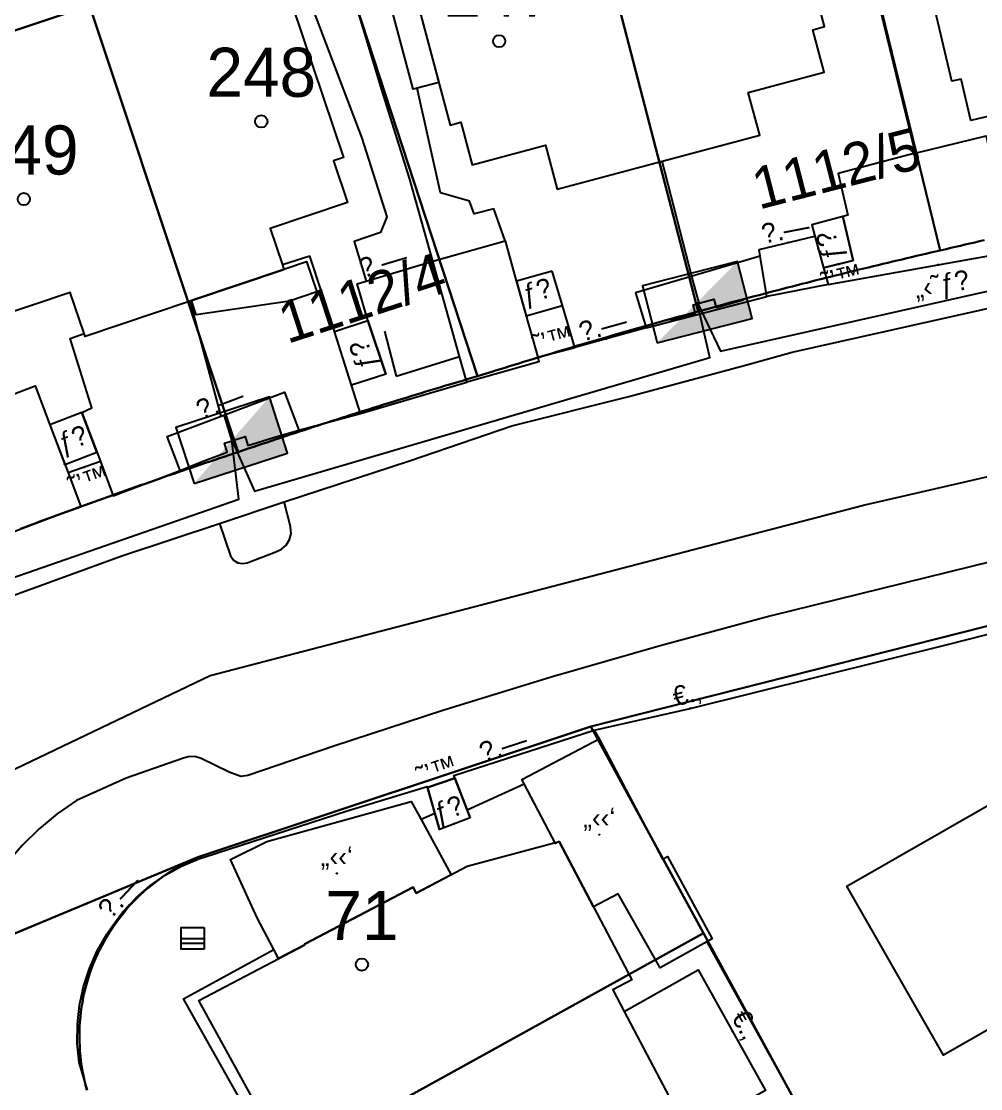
# Model space of a CAD drawing. Header units: metres. Extents: x 218299 to 220222, y 572714 to 574340.
# Drawn here: x 218975.61 to 219014.69, y 573698.35 to 573741.83 of the extents above; entities that cross this region are included whole.
import ezdxf
from ezdxf.enums import TextEntityAlignment as Align

# ---------------------------------------------------------------- set-up
doc = ezdxf.new("R2010")
doc.units = ezdxf.units.M
doc.header["$MEASUREMENT"] = 0
for name, color, linetype in [('1602', 44, 'Continuous'), ('1603', 44, 'Continuous'), ('6151', 102, 'CABLEUNDEXIST03'), ('6261', 7, 'Continuous'), ('A_POINTS', 2, 'Continuous'), ('M2200', 253, 'Continuous'), ('M2207', 253, 'Continuous'), ('M2401', 7, 'Continuous'), ('M2404', 7, 'Continuous'), ('M2407', 253, 'Continuous'), ('M2408', 253, 'Continuous'), ('M2412', 253, 'Continuous'), ('M2420', 253, 'Continuous'), ('M2601', 253, 'Continuous'), ('M2602', 253, 'Continuous'), ('M2605', 253, 'Continuous'), ('M2612', 253, 'Continuous'), ('M5203', 253, 'Continuous')]:
    doc.layers.add(name, color=color, linetype=linetype)
doc.styles.add('HEBTXT', font='HEBTXT')
doc.styles.add('MAVAT_HEBTXT', font='HEBTXT')
doc.linetypes.add('CABLEUNDEXIST03', pattern='A,3.5,[222,elecad.shx,S=0.01,R=0,X=0,Y=0],1.5', length=5)

# ---------------------------------------------------------------- blocks, each defined once
blk = doc.blocks.new('6261')
blk.add_lwpolyline([(-2, -1.2), (2, -1.2), (2, 1.2), (-2, 1.2)], close=True)
at = {"color": 0}
blk.add_solid([(2, 1.2), (-2, -1.2), (2, -1.2)], dxfattribs=at)
at = {"color": 0, "style": 'HEBTXT'}
blk.add_attdef('PIL_NAME', (2.689, 2.418), '', height=1.7, dxfattribs=at)
at = {"style": 'HEBTXT'}
blk.add_attdef('CAMUT_MONIM', (2.489, 0.218), '', height=1.7, dxfattribs=at)
at = {"color": 0, "style": 'HEBTXT', "flags": 1}
for tag, p in [('TYPE', (2.585, -1.773)), ('MAP_TYPE', (2.689, -3.782))]:
    blk.add_attdef(tag, p, '', height=1.7, dxfattribs=at)
blk = doc.blocks.new('1603')
at = {"layer": 'A_POINTS'}
blk.add_circle((0, 0), 0.25, dxfattribs=at)
at = {"color": 0, "style": 'HEBTXT'}
blk.add_attdef('PARCEL_NUM', text='', height=2, dxfattribs=at).set_placement((0, 1), align=Align.CENTER)
at = {"color": 0, "style": 'HEBTXT', "flags": 1}
blk.add_attdef('LOT_NUM', text='', height=2, dxfattribs=at).set_placement((0, -2.5), align=Align.CENTER)
blk = doc.blocks.new('M2408')
blk.add_circle((0, 0), 0.025)
at = {"style": 'MAVAT_HEBTXT'}
blk.add_attdef('NAME', text='', height=0.8, dxfattribs=at).set_placement((0, 1.592), align=Align.MIDDLE)
blk = doc.blocks.new('M2602')
blk.add_circle((0, 0), 0.025)
at = {"style": 'MAVAT_HEBTXT'}
blk.add_attdef('NAME', text='', height=0.8, dxfattribs=at).set_placement((0, 1.592), align=Align.MIDDLE)
blk = doc.blocks.new('M2605')
blk.add_circle((0, 0), 0.025)
at = {"style": 'MAVAT_HEBTXT'}
blk.add_attdef('NAME', text='', height=0.8, dxfattribs=at).set_placement((0, 1.592), align=Align.MIDDLE)
blk = doc.blocks.new('M2612')
blk.add_circle((0, 0), 0.025)
at = {"style": 'MAVAT_HEBTXT'}
blk.add_attdef('NAME', text='', height=0.8, dxfattribs=at).set_placement((0, 1.592), align=Align.MIDDLE)
blk = doc.blocks.new('M2207')
blk.add_circle((0, 0), 0.025)
at = {"style": 'MAVAT_HEBTXT'}
blk.add_attdef('NAME', text='', height=0.8, dxfattribs=at).set_placement((0, 1.592), align=Align.MIDDLE)
blk = doc.blocks.new('M2412')
blk.add_circle((0, 0), 0.025)
at = {"style": 'MAVAT_HEBTXT'}
blk.add_attdef('NAME', text='', height=0.8, dxfattribs=at).set_placement((0, 1.592), align=Align.MIDDLE)
blk = doc.blocks.new('M5203')
for points in [[(1.54, -1.47), (-1.54, -1.47), (-1.54, 1.47), (1.54, 1.47)], [(1.54, 1.47), (1.54, -1.47)], [(-1.54, 0), (1.54, 0)], [(-1.54, -0.66), (1.54, -0.66)]]:
    blk.add_lwpolyline(points)
at = {"style": 'MAVAT_HEBTXT', "flags": 1}
for tag, p in [('MARK', (0, 3.2)), ('HEIGHT', (0, -3.3)), ('NAME', (0, -5.87))]:
    blk.add_attdef(tag, text='', height=0.8, dxfattribs=at).set_placement(p, align=Align.MIDDLE)
blk = doc.blocks.new('111')
at = {"layer": 'M2200'}
for points in [[(219028.49, 573742.741, 584.674), (219028.907, 573740.974, 582.649), (219025.478, 573740.166, 583.324), (219025.478, 573740.166, 583.324), (219025.341, 573740.751, 583.324), (219025.341, 573740.751, 583.324), (219017.657, 573738.941, 583.324), (219017.657, 573738.941, 583.324), (219017.737, 573738.601, 583.324), (219017.737, 573738.601, 583.324), (219014.285, 573737.788, 582.266), (219013.889, 573739.474, 584.764), (219013.514, 573739.385, 584.662), (219011.42, 573748.277, 584.662)], [(218991.723, 573742.705, 585.311), (218993.083, 573737.601, 585.337), (218993.52, 573737.717, 585.329), (218993.982, 573735.984, 584.429), (218996.964, 573736.779, 585.135), (218997.44, 573734.991, 582.435), (219001.719, 573736.131, 582.435), (219005.687, 573737.188, 582.435), (219005.222, 573738.934, 582.817), (219008.313, 573739.758, 582.817), (219007.852, 573741.489, 585.337), (219008.324, 573741.615, 585.337), (219006.001, 573750.334, 585.337)], [(218974.187, 573742.865, 582.907), (218974.73, 573741.25, 585.652), (218982.018, 573743.698, 585.652)], [(218985.822, 573744.955, 585.652), (218988.735, 573736.284, 585.585), (218988.326, 573736.146, 585.585), (218988.898, 573734.443, 583.11), (218985.75, 573733.385, 583.11), (218986.247, 573731.905, 582.73), (218986.31, 573731.719, 582.682), (218986.31, 573731.719, 582.682), (218982.545, 573730.454, 582.641), (218982.488, 573730.435, 582.64), (218978.207, 573728.997, 582.592), (218978.167, 573729.115, 582.667), (218977.605, 573730.789, 583.717), (218974.521, 573729.753, 583.717), (218973.959, 573731.428, 585.742), (218973.742, 573731.356, 585.72), (218970.837, 573740.005, 585.697), (218971.289, 573740.156, 585.697), (218970.765, 573741.715, 582.907), (218974.187, 573742.865, 582.907)], [(218986.59, 573695.136, 582.3), (218982.84, 573701.949, 582.255), (218987.159, 573704.216, 584.302), (218987.159, 573704.216, 584.302), (218987.149, 573704.236, 585.337), (218987.149, 573704.236, 585.337), (218991.568, 573706.557, 583.537), (218991.568, 573706.557, 583.537), (218991.693, 573706.319, 583.537), (218991.693, 573706.319, 583.537), (218993.775, 573707.412, 583.357), (218997.519, 573708.42, 583.447), (218997.519, 573708.42, 583.447), (218998.913, 573705.764, 583.447), (219000.478, 573702.784, 583.447), (218999.71, 573702.381, 585.135), (219000.173, 573701.499, 585.135), (219002.787, 573696.522, 585.135)]]:
    blk.add_polyline3d(points, dxfattribs=at)
blk.add_polyline3d([(219021.485, 573704.468, 581.025), (219013.173, 573699.717, 581.025), (219009.236, 573706.606, 581.025), (219017.58, 573711.376, 581.025), (219019.245, 573708.463, 581.025), (219019.722, 573708.736, 580.545), (219019.814, 573708.575, 580.545), (219020.62, 573707.166, 580.545), (219020.109, 573706.874, 581.025), (219021.485, 573704.468, 581.025)], close=True, dxfattribs=at)
at = {"layer": 'M2207'}
for points in [[(218982.018, 573743.698, 582.547), (218974.73, 573741.25, 582.547), (218974.187, 573742.865, 582.367), (218974.103, 573743.117, 582.367), (218977.797, 573744.358, 582.367), (218976.731, 573747.531, 582.165), (218984.658, 573750.194, 582.3), (218985.823, 573746.726, 582.322), (218985.823, 573746.726, 582.322), (218981.49, 573745.271, 582.322)], [(218991.723, 573742.705, 582.502), (218992.618, 573739.343, 582.502), (218991.733, 573739.107, 582.18), (218991.567, 573739.063, 582.12), (218990.671, 573742.425, 582.12), (218990.671, 573742.425, 582.12), (218991.723, 573742.705, 582.502)], [(218993.754, 573727.133, 580.77), (218993.754, 573727.133, 580.77), (218993.463, 573728.172, 580.855), (218992.373, 573732.062, 581.175), (218992.373, 573732.062, 581.175), (218992.373, 573732.062, 581.175), (218995.317, 573732.888, 581.152), (218995.317, 573732.888, 581.152), (218995.772, 573731.26, 581.019), (218996.644, 573728.144, 580.763), (218996.696, 573727.957, 580.748), (218993.754, 573727.133, 580.77)], [(218982.545, 573730.454, 581.844), (218986.31, 573731.719, 582.519), (218986.306, 573731.73, 582.519), (218987.23, 573732.04, 582.519), (218987.643, 573730.81, 582.519), (218986.532, 573730.437, 582.279), (218982.741, 573729.872, 581.949)], [(218978.037, 573722.069, 581.04), (218972.029, 573719.797, 581.04), (218972.029, 573719.797, 581.04), (218971.715, 573721.087, 581.034), (218970.413, 573724.806, 581.017), (218971.584, 573725.25, 581.692), (218971.548, 573725.343, 581.692), (218971.387, 573725.77, 581.692), (218971.36, 573726.531, 581.692), (218971.744, 573727.391, 581.692), (218972.63, 573727.727, 581.683), (218972.809, 573727.794, 581.681), (218973.501, 573725.967, 581.771), (218976.175, 573726.98, 580.894), (218976.776, 573725.395, 580.941), (218977.518, 573723.439, 580.999)], [(218998.913, 573705.764, 582.817), (218997.519, 573708.42, 582.817), (218997.371, 573708.342, 582.817), (218996.096, 573710.769, 582.776), (218996.001, 573710.95, 582.772), (218999.154, 573712.606, 582.66), (218999.154, 573712.606, 582.66), (219001.726, 573707.708, 582.66), (219001.927, 573707.812, 582.322), (219003.747, 573704.458, 582.831), (219003.538, 573704.34, 582.829), (219001.635, 573703.273, 582.808), (218999.919, 573706.292, 582.694)], [(218991.568, 573706.557, 582.21), (218987.149, 573704.236, 582.21), (218987.159, 573704.216, 582.21), (218986.084, 573703.652, 582.21), (218985.891, 573704.02, 582.215), (218985.213, 573705.312, 582.232), (218984.137, 573707.693, 582.232), (218985.609, 573708.425, 582.232), (218991.495, 573710.051, 582.21), (218991.898, 573709.314, 582.199), (218993.125, 573707.071, 582.165), (218991.693, 573706.319, 582.165)]]:
    blk.add_polyline3d(points, close=True, dxfattribs=at)
at = {"layer": 'M2401'}
for points in [[(218972.579, 573717.459, 579.039), (218979.702, 573720.064, 578.859), (218983.679, 573721.371, 578.769), (218984.137, 573720.054, 578.769), (218984.259, 573719.886, 578.769), (218984.436, 573719.776, 578.769), (218984.64, 573719.74, 578.769), (218984.813, 573719.771, 578.769), (218985.975, 573720.22, 578.747), (218986.212, 573720.324, 578.747), (218986.406, 573720.496, 578.747), (218986.538, 573720.718, 578.747), (218986.597, 573720.97, 578.747), (218986.577, 573721.229, 578.747), (218986.571, 573721.253, 578.747), (218986.319, 573722.263, 578.747), (218991.427, 573723.933, 578.589), (218995.585, 573725.351, 578.477), (219000.36, 573726.553, 578.4), (219005.115, 573727.829, 578.299), (219007.004, 573728.358, 578.252), (219016.595, 573730.496, 577.937)], [(219040.675, 573726.98, 577.5), (219035.176, 573725.758, 577.62), (219030.561, 573724.672, 577.74), (219029.37, 573722.991, 577.74), (219023.51, 573721.665, 577.86), (219015.196, 573719.843, 577.86), (219006.101, 573717.602, 578.152), (219001.638, 573716.398, 578.247), (218997.196, 573715.117, 578.345), (218992.777, 573713.759, 578.449), (218988.383, 573712.325, 578.557), (218984.838, 573711.107, 578.647), (218984.552, 573711.071, 578.692), (218984.072, 573711.247, 578.692), (218982.938, 573711.806, 578.76), (218982.675, 573711.879, 578.771), (218982.403, 573711.874, 578.774), (218982.176, 573711.806, 578.771), (218979.885, 573711.007, 578.838), (218977.86, 573710.094, 578.883), (218977.072, 573709.545, 578.885), (218976.333, 573708.933, 578.884), (218975.646, 573708.261, 578.882), (218975.019, 573707.534, 578.878)]]:
    blk.add_polyline3d(points, dxfattribs=at)
at = {"layer": 'M2404'}
for points in [[(218972.579, 573717.459, 579.039), (218979.702, 573720.064, 578.859), (218983.679, 573721.371, 578.769), (218984.137, 573720.054, 578.769), (218984.259, 573719.886, 578.769), (218984.436, 573719.776, 578.769), (218984.64, 573719.74, 578.769), (218984.813, 573719.771, 578.769), (218985.975, 573720.22, 578.747), (218986.212, 573720.324, 578.747), (218986.406, 573720.496, 578.747), (218986.538, 573720.718, 578.747), (218986.597, 573720.97, 578.747), (218986.577, 573721.229, 578.747), (218986.571, 573721.253, 578.747), (218986.319, 573722.263, 578.747), (218991.427, 573723.933, 578.589), (218995.585, 573725.351, 578.477), (219000.36, 573726.553, 578.4), (219005.115, 573727.829, 578.299), (219007.004, 573728.358, 578.252), (219016.595, 573730.496, 577.937)], [(219040.675, 573726.98, 577.5), (219035.176, 573725.758, 577.62), (219030.561, 573724.672, 577.74), (219029.37, 573722.991, 577.74), (219023.51, 573721.665, 577.86), (219015.196, 573719.843, 577.86), (219006.101, 573717.602, 578.152), (219001.638, 573716.398, 578.247), (218997.196, 573715.117, 578.345), (218992.777, 573713.759, 578.449), (218988.383, 573712.325, 578.557), (218984.838, 573711.107, 578.647), (218984.552, 573711.071, 578.692), (218984.072, 573711.247, 578.692), (218982.938, 573711.806, 578.76), (218982.675, 573711.879, 578.771), (218982.403, 573711.874, 578.774), (218982.176, 573711.806, 578.771), (218979.885, 573711.007, 578.838), (218977.86, 573710.094, 578.883), (218977.072, 573709.545, 578.885), (218976.333, 573708.933, 578.884), (218975.646, 573708.261, 578.882), (218975.019, 573707.534, 578.878)]]:
    blk.add_polyline3d(points, dxfattribs=at)
at = {"layer": 'M2407'}
for points in [[(218985.823, 573746.726, 579.804), (218989.483, 573737.066, 579.894), (218990.496, 573733.867, 579.894), (218990.245, 573733.231, 579.894), (218989.168, 573732.866, 579.864), (218989.654, 573731.251, 579.834)], [(218995.317, 573732.888, 579.414), (218994.865, 573734.196, 579.414), (218994.055, 573733.988, 579.414), (218993.869, 573734.509, 579.414), (218992.692, 573734.838, 579.414), (218991.733, 573739.107, 579.444)], [(218978.077, 573725.893, 579.744), (218978.489, 573726.081, 579.744), (218977.602, 573728.913, 579.729), (218978.167, 573729.115, 579.729)], [(218993.772, 573709.714, 579.391), (218996.096, 573710.769, 579.391)], [(218992.458, 573709.558, 579.383), (218991.898, 573709.314, 579.383)], [(218986.204, 573694.929, 579.616), (218982.216, 573702.011, 579.661), (218985.891, 573704.02, 579.661)]]:
    blk.add_polyline3d(points, dxfattribs=at)
at = {"layer": 'M2408'}
for points in [[(219008.482, 573731.106, 578.194), (219017.432, 573732.718, 577.954)], [(219001.069, 573729.346, 578.464), (219005.977, 573730.621, 578.314)], [(218989.423, 573725.858, 578.619), (218993.754, 573727.133, 578.499)], [(218985.845, 573724.865, 578.739), (218986.92, 573725.183, 578.739)], [(218982.077, 573723.536, 578.769), (218982.982, 573723.897, 578.769)], [(218983.679, 573721.371, 578.769), (218986.319, 573722.263, 578.747)]]:
    blk.add_polyline3d(points, dxfattribs=at)
at = {"layer": 'M2412'}
for points in [[(219009.067, 573733.883, 579.47), (219009.067, 573733.883, 579.47), (219007.808, 573733.541, 579.47), (219007.931, 573733.079, 579.098), (219008.29, 573731.793, 578.06), (219008.29, 573731.793, 578.06), (219009.5, 573732.09, 578.06), (219009.5, 573732.09, 578.06)], [(218997.235, 573731.654, 579.485), (218995.776, 573731.246, 579.485), (218996.17, 573729.838, 578.555), (218997.652, 573730.249, 578.555)], [(218988.375, 573729.194, 579.684), (218989.723, 573729.646, 579.684), (218989.723, 573729.646, 579.684), (218990.456, 573727.463, 578.544), (218990.456, 573727.463, 578.544), (218989.062, 573727.007, 578.544)], [(218978.077, 573725.893, 579.744), (218976.775, 573725.399, 579.744), (218977.387, 573723.784, 578.814), (218978.689, 573724.278, 578.814), (218978.077, 573725.893, 579.744)], [(218993.898, 573709.386, 579.391), (218992.643, 573708.914, 579.391), (218992.615, 573709.011, 579.346), (218992.153, 573710.617, 578.581), (218993.274, 573710.998, 578.581)]]:
    blk.add_polyline3d(points, close=True, dxfattribs=at)
at = {"layer": 'M2420', "linetype": 'Continuous', "lineweight": -3}
blk.add_lwpolyline([(218964.91, 573706.38), (218983.3, 573715.19), (219009.91, 573722.12), (219028.09, 573726.31)], dxfattribs=at)
at = {"layer": 'M2601'}
for points in [[(218991.422, 573735.437, 581.454), (218990.29, 573739.043, 581.454), (218988.332, 573745.553, 581.484), (218986.706, 573751.049, 581.454), (218986.706, 573751.049, 581.454), (218986.706, 573751.049, 581.454), (218986.706, 573751.049, 581.454)], [(218983.749, 573725.75, 581.274), (218982.488, 573730.435, 581.274)]]:
    blk.add_polyline3d(points, dxfattribs=at)
at = {"layer": 'M2602'}
for points in [[(219002.924, 573731.439, 581.135), (219001.719, 573736.131, 581.135)], [(219009.067, 573733.883, 579.725), (219009.5, 573732.09, 579.635)], [(218988.33, 573729.338, 579.894), (218987.363, 573732.259, 580.014), (218986.247, 573731.905, 580.014)], [(219003.225, 573730.344, 579.545), (219002.924, 573731.439, 579.545), (219002.924, 573731.439, 579.545)], [(219002.031, 573729.653, 579.545), (219003.068, 573729.938, 579.545), (219002.975, 573730.276, 579.545), (219003.225, 573730.344, 579.545), (219003.82, 573730.507, 579.545), (219003.911, 573730.176, 579.545), (219005.016, 573730.479, 579.545)], [(218990.399, 573729.214, 578.949), (218990.882, 573727.37, 578.829), (218990.882, 573727.37, 578.829)], [(218990.882, 573727.37, 578.709), (218993.463, 573728.172, 578.679)], [(218984.207, 573724.747, 580.089), (218983.873, 573725.796, 580.089)], [(218982.982, 573723.897, 580.089), (218982.982, 573723.897, 580.089), (218984, 573724.28, 580.089), (218983.884, 573724.644, 580.089), (218984.207, 573724.747, 580.089), (218984.305, 573724.779, 580.089), (218984.726, 573724.913, 580.089), (218984.843, 573724.546, 580.089), (218985.845, 573724.865, 580.089), (218985.845, 573724.865, 580.089)], [(219013.333, 573716.445, 578.513), (219023.906, 573719.14, 578.513)], [(218998.941, 573712.956, 578.806), (219002.857, 573713.843, 578.783), (219013.333, 573716.445, 578.806), (219013.333, 573716.445, 578.806)], [(219000.173, 573701.499, 580.313), (219003.179, 573703.2, 580.313), (219005.928, 573698.28, 580.336), (219002.787, 573696.522, 580.313)]]:
    blk.add_polyline3d(points, dxfattribs=at)
at = {"layer": 'M2605'}
for points in [[(219007.229, 573756.3, 579.47), (219007.229, 573756.3, 579.47), (219009.178, 573748.127, 579.56), (219012.021, 573736.458, 579.515), (219012.021, 573736.458, 579.515), (219008.886, 573735.633, 579.515), (219009.282, 573733.932, 579.473), (219009.067, 573733.883, 579.47), (219009.067, 573733.883, 579.47)], [(219012.021, 573736.458, 578.919), (219014.907, 573737.17, 578.919), (219015.229, 573735.644, 578.919), (219015.229, 573735.644, 578.919)], [(218990.456, 573727.463, 578.544), (218989.723, 573729.646, 579.834), (218989.286, 573731.141, 579.834), (218989.654, 573731.251, 579.834), (218992.373, 573732.062, 579.834), (218991.422, 573735.437, 579.834), (218991.422, 573735.437, 579.834), (218991.422, 573735.437, 579.834)], [(219005.668, 573732.534, 579.897), (219007.931, 573733.079, 579.875), (219008.29, 573731.793, 579.875), (219008.482, 573731.106, 579.875), (219008.482, 573731.106, 579.875), (219005.977, 573730.621, 579.875), (219005.977, 573730.621, 579.875), (219005.713, 573732.257, 579.894), (219005.668, 573732.534, 579.897)], [(219005.713, 573732.257, 579.65), (219000.623, 573730.764, 579.627), (219001.069, 573729.346, 579.627), (219001.069, 573729.346, 579.627), (218998.158, 573728.542, 579.627), (218998.158, 573728.542, 579.627), (218997.652, 573730.249, 579.615), (218997.235, 573731.654, 579.605), (218997.235, 573731.654, 579.605)], [(218978.077, 573725.893, 579.744), (218978.832, 573723.9, 579.744), (218979.36, 573722.506, 579.744), (218982.077, 573723.536, 579.744), (218982.077, 573723.536, 579.744), (218981.553, 573724.917, 579.744), (218983.749, 573725.75, 579.799), (218986.334, 573726.729, 579.864), (218986.92, 573725.183, 579.864), (218986.92, 573725.183, 579.864), (218989.423, 573725.858, 579.864), (218989.423, 573725.858, 579.864), (218989.062, 573727.007, 579.874), (218988.375, 573729.194, 579.893), (218988.33, 573729.338, 579.894)], [(218993.898, 573709.386, 579.391), (218993.772, 573709.714, 579.391), (218993.274, 573710.998, 579.391), (218993.244, 573711.078, 579.391), (218993.232, 573711.106, 579.391), (218998.941, 573712.956, 579.368), (218998.941, 573712.956, 579.368), (218999.154, 573712.606, 579.368)], [(218978.304, 573698.298, 579.481), (218977.967, 573699.425, 579.481), (218977.893, 573700.2, 579.493), (218977.898, 573700.979, 579.501), (218977.983, 573701.753, 579.506), (218978.147, 573702.515, 579.507), (218978.388, 573703.255, 579.504), (218978.704, 573703.968, 579.497), (218979.091, 573704.643, 579.487), (218979.294, 573704.943, 579.481), (218979.752, 573705.552, 579.469), (218980.272, 573706.11, 579.458), (218980.848, 573706.61, 579.447), (218981.473, 573707.047, 579.436), (218982.14, 573707.416, 579.426), (218982.842, 573707.714, 579.417), (218983.095, 573707.801, 579.413), (218988.89, 573709.672, 579.368), (218992.138, 573710.668, 579.368), (218992.138, 573710.668, 579.368), (218992.153, 573710.617, 579.369), (218992.458, 573709.558, 579.383), (218992.615, 573709.011, 579.391)], [(219003.538, 573704.34, 579.751), (219007.136, 573697.832, 579.481)]]:
    blk.add_polyline3d(points, dxfattribs=at)
at = {"layer": 'M2612'}
for points in [[(219009.5, 573732.09, 579.635), (219008.29, 573731.793, 579.635)], [(218996.644, 573728.144, 580.475), (218998.158, 573728.542, 580.475)], [(218978.832, 573723.9, 580.194), (218977.518, 573723.439, 580.224)], [(218993.274, 573710.998, 580.943), (218993.274, 573710.998, 580.943), (218992.153, 573710.617, 580.943), (218992.153, 573710.617, 580.943)]]:
    blk.add_polyline3d(points, dxfattribs=at)
at = {"layer": 'M2207'}
ref = blk.add_blockref('M2207', (218999.152, 573708.7), dxfattribs=dict(at, xscale=0.5, yscale=0.5, zscale=0.5))
ref.add_attrib('NAME', '„‹‹‘', dxfattribs={"layer": '0', "height": 0.8, "style": 'MAVAT_HEBTXT'}).set_placement((218999.152, 573709.325), align=Align.MIDDLE)
ref = blk.add_blockref('M2207', (218988.462, 573707.122), dxfattribs=dict(at, xscale=0.5, yscale=0.5, zscale=0.5))
ref.add_attrib('NAME', '„‹‹‘', dxfattribs={"layer": '0', "height": 0.8, "style": 'MAVAT_HEBTXT'}).set_placement((218988.462, 573707.747), align=Align.MIDDLE)
at = {"layer": 'M2408'}
ref = blk.add_blockref('M2408', (219012.957, 573731.912), dxfattribs=dict(at, xscale=0.5, yscale=0.5, zscale=0.5))
ref.add_attrib('NAME', '„‹˜ƒ\x8e', dxfattribs={"layer": '0', "height": 0.8, "rotation": 10.2098, "style": 'MAVAT_HEBTXT'}).set_placement((219013.117, 573731.026), align=Align.MIDDLE)
at = {"layer": 'M2412'}
ref = blk.add_blockref('M2412', (219008.075, 573732.562), dxfattribs=dict(at, xscale=0.5, yscale=0.5, zscale=0.5))
ref.add_attrib('NAME', 'ƒ\x8e', dxfattribs={"layer": '0', "height": 0.8, "rotation": 105.6076, "style": 'MAVAT_HEBTXT'}).set_placement((219008.605, 573732.71), align=Align.MIDDLE)
ref = blk.add_blockref('M2412', (218996.183, 573729.842), dxfattribs=dict(at, xscale=0.5, yscale=0.5, zscale=0.5))
ref.add_attrib('NAME', 'ƒ\x8e', dxfattribs={"layer": '0', "height": 0.8, "rotation": 15.4794, "style": 'MAVAT_HEBTXT'}).set_placement((218996.635, 573730.75), align=Align.MIDDLE)
ref = blk.add_blockref('M2412', (218990.127, 573728.441), dxfattribs=dict(at, xscale=0.5, yscale=0.5, zscale=0.5))
ref.add_attrib('NAME', 'ƒ\x8e', dxfattribs={"layer": '0', "height": 0.8, "rotation": 108.5663, "style": 'MAVAT_HEBTXT'}).set_placement((218989.606, 573728.266), align=Align.MIDDLE)
ref = blk.add_blockref('M2412', (218977.387, 573723.784), dxfattribs=dict(at, xscale=0.5, yscale=0.5, zscale=0.5))
ref.add_attrib('NAME', 'ƒ\x8e', dxfattribs={"layer": '0', "height": 0.8, "rotation": 20.7583, "style": 'MAVAT_HEBTXT'}).set_placement((218977.741, 573724.726), align=Align.MIDDLE)
ref = blk.add_blockref('M2412', (218993.234, 573709.136), dxfattribs=dict(at, xscale=0.5, yscale=0.5, zscale=0.5))
ref.add_attrib('NAME', 'ƒ\x8e', dxfattribs={"layer": '0', "height": 0.8, "rotation": 20.6074, "style": 'MAVAT_HEBTXT'}).set_placement((218993.041, 573709.651), align=Align.MIDDLE)
at = {"layer": 'M2602'}
ref = blk.add_blockref('M2602', (219002.857, 573713.843), dxfattribs=dict(at, xscale=0.5, yscale=0.5, zscale=0.5))
ref.add_attrib('NAME', '€.‚', dxfattribs={"layer": '0', "height": 0.8, "rotation": 13.9498, "style": 'MAVAT_HEBTXT'}).set_placement((219002.724, 573714.377), align=Align.MIDDLE)
ref = blk.add_blockref('M2602', (219004.589, 573700.676), dxfattribs=dict(at, xscale=0.5, yscale=0.5, zscale=0.5))
ref.add_attrib('NAME', '€.‚', dxfattribs={"layer": '0', "height": 0.8, "rotation": 299.195, "style": 'MAVAT_HEBTXT'}).set_placement((219005.069, 573700.945), align=Align.MIDDLE)
at = {"layer": 'M2605'}
ref = blk.add_blockref('M2605', (219006.836, 573732.815), dxfattribs=dict(at, xscale=0.5, yscale=0.5, zscale=0.5))
ref.add_attrib('NAME', '\x9a.—', dxfattribs={"layer": '0', "height": 0.8, "rotation": 10.9446, "style": 'MAVAT_HEBTXT'}).set_placement((219006.732, 573733.355), align=Align.MIDDLE)
ref = blk.add_blockref('M2605', (218990.499, 573731.503), dxfattribs=dict(at, xscale=0.5, yscale=0.5, zscale=0.5))
ref.add_attrib('NAME', '\x9a.—', dxfattribs={"layer": '0', "height": 0.8, "rotation": 16.6233, "style": 'MAVAT_HEBTXT'}).set_placement((218990.341, 573732.03), align=Align.MIDDLE)
ref = blk.add_blockref('M2605', (218999.442, 573728.897), dxfattribs=dict(at, xscale=0.5, yscale=0.5, zscale=0.5))
ref.add_attrib('NAME', '\x9a.—', dxfattribs={"layer": '0', "height": 0.8, "rotation": 15.4388, "style": 'MAVAT_HEBTXT'}).set_placement((218999.296, 573729.427), align=Align.MIDDLE)
ref = blk.add_blockref('M2605', (218983.892, 573725.804), dxfattribs=dict(at, xscale=0.5, yscale=0.5, zscale=0.5))
ref.add_attrib('NAME', '\x9a.—', dxfattribs={"layer": '0', "height": 0.8, "rotation": 20.7583, "style": 'MAVAT_HEBTXT'}).set_placement((218983.697, 573726.318), align=Align.MIDDLE)
ref = blk.add_blockref('M2605', (218995.404, 573711.81), dxfattribs=dict(at, xscale=0.5, yscale=0.5, zscale=0.5))
ref.add_attrib('NAME', '\x9a.—', dxfattribs={"layer": '0', "height": 0.8, "rotation": 17.9486, "style": 'MAVAT_HEBTXT'}).set_placement((218995.235, 573712.333), align=Align.MIDDLE)
ref = blk.add_blockref('M2605', (218980.017, 573705.836), dxfattribs=dict(at, xscale=0.5, yscale=0.5, zscale=0.5))
ref.add_attrib('NAME', '\x9a.—', dxfattribs={"layer": '0', "height": 0.8, "rotation": 47.0011, "style": 'MAVAT_HEBTXT'}).set_placement((218979.615, 573706.211), align=Align.MIDDLE)
at = {"layer": 'M2612'}
ref = blk.add_blockref('M2612', (219008.895, 573731.942), dxfattribs=dict(at, xscale=0.5, yscale=0.5, zscale=0.5))
ref.add_attrib('NAME', '˜’™', dxfattribs={"layer": '0', "height": 0.8, "rotation": 13.7999, "style": 'MAVAT_HEBTXT'}).set_placement((219009.026, 573731.408), align=Align.MIDDLE)
ref = blk.add_blockref('M2612', (218997.401, 573728.343), dxfattribs=dict(at, xscale=0.5, yscale=0.5, zscale=0.5))
ref.add_attrib('NAME', '˜’™', dxfattribs={"layer": '0', "height": 0.8, "rotation": 14.73, "style": 'MAVAT_HEBTXT'}).set_placement((218997.261, 573728.875), align=Align.MIDDLE)
ref = blk.add_blockref('M2612', (218978.175, 573723.669), dxfattribs=dict(at, xscale=0.5, yscale=0.5, zscale=0.5))
ref.add_attrib('NAME', '˜’™', dxfattribs={"layer": '0', "height": 0.8, "rotation": 19.3073, "style": 'MAVAT_HEBTXT'}).set_placement((218978.357, 573723.15), align=Align.MIDDLE)
ref = blk.add_blockref('M2612', (218992.714, 573710.808), dxfattribs=dict(at, xscale=0.5, yscale=0.5, zscale=0.5))
ref.add_attrib('NAME', '˜’™', dxfattribs={"layer": '0', "height": 0.8, "rotation": 18.7637, "style": 'MAVAT_HEBTXT'}).set_placement((218992.537, 573711.328), align=Align.MIDDLE)
at = {"layer": 'M5203', "xscale": 0.3, "yscale": 0.3, "zscale": 0.3}
blk.add_blockref('M5203', (218982.592, 573704.473, 579.624), dxfattribs=at)

msp = doc.modelspace()

# ---------------------------------------------------------------- linework, layer by layer
at = {"layer": '1602'}
for points in [[(219007.123, 573756.754), (219013.044, 573732.497), (219012.8491, 573732.4523), (219012.6542, 573732.4074), (219012.4593, 573732.3623), (219012.2645, 573732.3171), (219012.0697, 573732.2717), (219011.875, 573732.2261), (219011.6803, 573732.1804), (219011.4856, 573732.1345), (219011.291, 573732.0885), (219011.0964, 573732.0423), (219010.9018, 573731.9959), (219010.7073, 573731.9493), (219010.5129, 573731.9026), (219010.3184, 573731.8557), (219010.1241, 573731.8087), (219009.9297, 573731.7615), (219009.7354, 573731.7141), (219009.5411, 573731.6665), (219009.3469, 573731.6188), (219009.1527, 573731.571), (219008.9586, 573731.5229), (219008.7645, 573731.4747), (219008.5704, 573731.4264), (219008.3764, 573731.3778), (219008.1824, 573731.3291), (219007.9885, 573731.2803), (219007.7946, 573731.2312), (219007.6007, 573731.182), (219007.4069, 573731.1327), (219007.2131, 573731.0831), (219007.0194, 573731.0335), (219006.8257, 573730.9836), (219006.6321, 573730.9336), (219006.4385, 573730.8834), (219006.2449, 573730.8331), (219006.0514, 573730.7825), (219005.8579, 573730.7319), (219005.6645, 573730.681), (219005.4711, 573730.63), (219005.2778, 573730.5788), (219005.0845, 573730.5275), (219004.8912, 573730.476), (219004.698, 573730.4243), (219004.5048, 573730.3725), (219004.3117, 573730.3205), (219004.1186, 573730.2684), (219003.9256, 573730.216), (219003.7326, 573730.1635), (219003.5397, 573730.1109), (219003.179, 573730.012), (218996.908, 573754.181)], [(219014.8359, 573732.917), (219014.6411, 573732.872), (219014.4462, 573732.8269), (219014.2514, 573732.7816), (219014.0566, 573732.7362), (219013.8619, 573732.6905), (219013.6672, 573732.6448), (219013.4726, 573732.5988), (219013.278, 573732.5527), (219013.044, 573732.497), (219007.123, 573756.754)], [(218996.908, 573754.181), (219003.179, 573730.012), (219002.986, 573729.9594), (219002.7931, 573729.9066), (219002.6003, 573729.8537), (219002.4074, 573729.8006), (219002.2146, 573729.7474), (219002.0219, 573729.694), (219001.8292, 573729.6404), (219001.6366, 573729.5866), (219001.444, 573729.5327), (219001.2514, 573729.4787), (219001.0589, 573729.4244), (219000.8665, 573729.37), (219000.674, 573729.3155), (219000.4817, 573729.2607), (219000.2894, 573729.2059), (219000.0971, 573729.1508), (218999.9049, 573729.0956), (218999.7127, 573729.0402), (218999.5205, 573728.9847), (218999.3285, 573728.929), (218999.1364, 573728.8731), (218998.9444, 573728.817), (218998.7525, 573728.7609), (218998.5606, 573728.7045), (218998.3688, 573728.648), (218998.177, 573728.5913), (218997.9852, 573728.5344), (218997.7935, 573728.4774), (218997.6019, 573728.4202), (218997.4102, 573728.3629), (218997.2187, 573728.3054), (218997.0272, 573728.2477), (218996.8357, 573728.1899), (218996.6443, 573728.1319), (218996.453, 573728.0737), (218996.2617, 573728.0154), (218996.0704, 573727.9569), (218995.8792, 573727.8983), (218995.688, 573727.8395), (218995.4969, 573727.7805), (218995.3059, 573727.7214), (218995.1149, 573727.6621), (218994.9239, 573727.6026), (218994.733, 573727.543), (218994.5421, 573727.4832), (218994.198, 573727.375), (218986.423, 573751.136)], [(218986.423, 573751.136), (218994.198, 573727.375), (218994.0061, 573727.3187), (218993.8142, 573727.2622), (218993.6224, 573727.2055), (218993.4307, 573727.1487), (218993.239, 573727.0918), (218993.0473, 573727.0346), (218992.8557, 573726.9773), (218992.6641, 573726.9198), (218992.4726, 573726.8622), (218992.2811, 573726.8044), (218992.0897, 573726.7465), (218991.8983, 573726.6884), (218991.707, 573726.6301), (218991.5157, 573726.5716), (218991.3245, 573726.513), (218991.1333, 573726.4543), (218990.9422, 573726.3953), (218990.7512, 573726.3362), (218990.5601, 573726.277), (218990.3692, 573726.2176), (218990.1782, 573726.158), (218989.9874, 573726.0982), (218989.7966, 573726.0383), (218989.6058, 573725.9783), (218989.4151, 573725.918), (218989.2244, 573725.8576), (218989.0338, 573725.7971), (218988.8432, 573725.7364), (218988.6527, 573725.6755), (218988.4623, 573725.6145), (218988.2719, 573725.5533), (218988.0815, 573725.4919), (218987.8912, 573725.4304), (218987.701, 573725.3687), (218987.5108, 573725.3068), (218987.3206, 573725.2448), (218987.1305, 573725.1826), (218986.9405, 573725.1203), (218986.7505, 573725.0578), (218986.5606, 573724.9951), (218986.3707, 573724.9323), (218986.1809, 573724.8693), (218985.9911, 573724.8062), (218985.8014, 573724.7429), (218985.6117, 573724.6794), (218985.4221, 573724.6158), (218985.2326, 573724.552), (218985.0431, 573724.488), (218984.8536, 573724.4239), (218984.6642, 573724.3597), (218984.442, 573724.284), (218976.56, 573747.995)], [(218976.56, 573747.995), (218984.442, 573724.284), (218984.2521, 573724.2212), (218984.0623, 573724.1582), (218983.8725, 573724.095), (218983.6828, 573724.0317), (218983.4932, 573723.9682), (218983.3036, 573723.9046), (218983.114, 573723.8408), (218982.9245, 573723.7769), (218982.7351, 573723.7127), (218982.5457, 573723.6485), (218982.3563, 573723.584), (218982.1671, 573723.5194), (218981.9778, 573723.4546), (218981.7887, 573723.3897), (218981.5996, 573723.3246), (218981.4105, 573723.2594), (218981.2215, 573723.194), (218981.0325, 573723.1284), (218980.8437, 573723.0627), (218980.6548, 573722.9968), (218980.466, 573722.9307), (218980.2773, 573722.8645), (218980.0887, 573722.7982), (218979.9, 573722.7316), (218979.7115, 573722.6649), (218979.523, 573722.5981), (218979.3346, 573722.5311), (218979.1462, 573722.4639), (218978.9579, 573722.3966), (218978.7696, 573722.3291), (218978.5814, 573722.2614), (218978.3932, 573722.1936), (218978.2051, 573722.1256), (218978.0171, 573722.0575), (218977.8291, 573721.9892), (218977.6412, 573721.9207), (218977.4533, 573721.8521), (218977.2655, 573721.7833), (218977.0778, 573721.7144), (218976.8901, 573721.6453), (218976.7025, 573721.5761), (218976.5149, 573721.5066), (218976.3274, 573721.4371), (218976.1399, 573721.3673), (218975.9526, 573721.2974), (218975.7652, 573721.2274), (218975.578, 573721.1572)], [(218975.578, 573721.1572), (218975.7652, 573721.2274), (218975.9526, 573721.2974), (218976.1399, 573721.3673), (218976.3274, 573721.4371), (218976.5149, 573721.5066), (218976.7025, 573721.5761), (218976.8901, 573721.6453), (218977.0778, 573721.7144), (218977.2655, 573721.7833), (218977.4533, 573721.8521), (218977.6412, 573721.9207), (218977.8291, 573721.9892), (218978.0171, 573722.0575), (218978.2051, 573722.1256), (218978.3932, 573722.1936), (218978.5814, 573722.2614), (218978.7696, 573722.3291), (218978.9579, 573722.3966), (218979.1462, 573722.4639), (218979.3346, 573722.5311), (218979.523, 573722.5981), (218979.7115, 573722.6649), (218979.9, 573722.7316), (218980.0887, 573722.7982), (218980.2773, 573722.8645), (218980.466, 573722.9307), (218980.6548, 573722.9968), (218980.8437, 573723.0627), (218981.0325, 573723.1284), (218981.2215, 573723.194), (218981.4105, 573723.2594), (218981.5996, 573723.3246), (218981.7887, 573723.3897), (218981.9778, 573723.4546), (218982.1671, 573723.5194), (218982.3563, 573723.584), (218982.5457, 573723.6485), (218982.7351, 573723.7127), (218982.9245, 573723.7769), (218983.114, 573723.8408), (218983.3036, 573723.9046), (218983.4932, 573723.9682), (218983.6828, 573724.0317), (218983.8725, 573724.095), (218984.0623, 573724.1582), (218984.2521, 573724.2212), (218984.442, 573724.284), (218984.6642, 573724.3597), (218984.8536, 573724.4239), (218985.0431, 573724.488), (218985.2326, 573724.552), (218985.4221, 573724.6158), (218985.6117, 573724.6794), (218985.8014, 573724.7429), (218985.9911, 573724.8062), (218986.1809, 573724.8693), (218986.3707, 573724.9323), (218986.5606, 573724.9951), (218986.7505, 573725.0578), (218986.9405, 573725.1203), (218987.1305, 573725.1826), (218987.3206, 573725.2448), (218987.5108, 573725.3068), (218987.701, 573725.3687), (218987.8912, 573725.4304), (218988.0815, 573725.4919), (218988.2719, 573725.5533), (218988.4623, 573725.6145), (218988.6527, 573725.6755), (218988.8432, 573725.7364), (218989.0338, 573725.7971), (218989.2244, 573725.8576), (218989.4151, 573725.918), (218989.6058, 573725.9783), (218989.7966, 573726.0383), (218989.9874, 573726.0982), (218990.1782, 573726.158), (218990.3692, 573726.2176), (218990.5601, 573726.277), (218990.7512, 573726.3362), (218990.9422, 573726.3953), (218991.1333, 573726.4543), (218991.3245, 573726.513), (218991.5157, 573726.5716), (218991.707, 573726.6301), (218991.8983, 573726.6884), (218992.0897, 573726.7465), (218992.2811, 573726.8044), (218992.4726, 573726.8622), (218992.6641, 573726.9198), (218992.8557, 573726.9773), (218993.0473, 573727.0346), (218993.239, 573727.0918), (218993.4307, 573727.1487), (218993.6224, 573727.2055), (218993.8142, 573727.2622), (218994.0061, 573727.3187), (218994.198, 573727.375), (218994.5421, 573727.4832), (218994.733, 573727.543), (218994.9239, 573727.6026), (218995.1149, 573727.6621), (218995.3059, 573727.7214), (218995.4969, 573727.7805), (218995.688, 573727.8395), (218995.8792, 573727.8983), (218996.0704, 573727.9569), (218996.2617, 573728.0154), (218996.453, 573728.0737), (218996.6443, 573728.1319), (218996.8357, 573728.1899), (218997.0272, 573728.2477), (218997.2187, 573728.3054), (218997.4102, 573728.3629), (218997.6019, 573728.4202), (218997.7935, 573728.4774), (218997.9852, 573728.5344), (218998.177, 573728.5913), (218998.3688, 573728.648), (218998.5606, 573728.7045), (218998.7525, 573728.7609), (218998.9444, 573728.817), (218999.1364, 573728.8731), (218999.3285, 573728.929), (218999.5205, 573728.9847), (218999.7127, 573729.0402), (218999.9049, 573729.0956), (219000.0971, 573729.1508), (219000.2894, 573729.2059), (219000.4817, 573729.2607), (219000.674, 573729.3155), (219000.8665, 573729.37), (219001.0589, 573729.4244), (219001.2514, 573729.4787), (219001.444, 573729.5327), (219001.6366, 573729.5866), (219001.8292, 573729.6404), (219002.0219, 573729.694), (219002.2146, 573729.7474), (219002.4074, 573729.8006), (219002.6003, 573729.8537), (219002.7931, 573729.9066), (219002.986, 573729.9594), (219003.179, 573730.012), (219003.5397, 573730.1109), (219003.7326, 573730.1635), (219003.9256, 573730.216), (219004.1186, 573730.2684), (219004.3117, 573730.3205), (219004.5048, 573730.3725), (219004.698, 573730.4243), (219004.8912, 573730.476), (219005.0845, 573730.5275), (219005.2778, 573730.5788), (219005.4711, 573730.63), (219005.6645, 573730.681), (219005.8579, 573730.7319), (219006.0514, 573730.7825), (219006.2449, 573730.8331), (219006.4385, 573730.8834), (219006.6321, 573730.9336), (219006.8257, 573730.9836), (219007.0194, 573731.0335), (219007.2131, 573731.0831), (219007.4069, 573731.1327), (219007.6007, 573731.182), (219007.7946, 573731.2312), (219007.9885, 573731.2803), (219008.1824, 573731.3291), (219008.3764, 573731.3778), (219008.5704, 573731.4264), (219008.7645, 573731.4747), (219008.9586, 573731.5229), (219009.1527, 573731.571), (219009.3469, 573731.6188), (219009.5411, 573731.6665), (219009.7354, 573731.7141), (219009.9297, 573731.7615), (219010.1241, 573731.8087), (219010.3184, 573731.8557), (219010.5129, 573731.9026), (219010.7073, 573731.9493), (219010.9018, 573731.9959), (219011.0964, 573732.0423), (219011.291, 573732.0885), (219011.4856, 573732.1345), (219011.6803, 573732.1804), (219011.875, 573732.2261), (219012.0697, 573732.2717), (219012.2645, 573732.3171), (219012.4593, 573732.3623), (219012.6542, 573732.4074), (219012.8491, 573732.4523), (219013.044, 573732.497), (219013.278, 573732.5527), (219013.4726, 573732.5988), (219013.6672, 573732.6448), (219013.8619, 573732.6905), (219014.0566, 573732.7362), (219014.2514, 573732.7816), (219014.4462, 573732.8269), (219014.6411, 573732.872), (219014.8359, 573732.917)], [(219047.66, 573724.67), (219023.94, 573719.47), (218998.81, 573713.1), (218982.8, 573707.78), (218955.52, 573696.418)], [(219008.71, 573694.96), (219003.4, 573704.69), (218998.81, 573713.1), (219023.94, 573719.47)], [(218978.2827, 573698.3042), (218978.2305, 573698.4973), (218978.1832, 573698.6916), (218978.1407, 573698.887), (218978.1031, 573699.0834), (218978.0705, 573699.2807), (218978.0428, 573699.4788), (218978.0201, 573699.6775), (218978.0023, 573699.8767), (218977.9895, 573700.0763), (218977.9817, 573700.2761), (218977.9789, 573700.4761), (218977.9811, 573700.6761), (218977.9884, 573700.876), (218978.0006, 573701.0756), (218978.0178, 573701.2748), (218978.0399, 573701.4736), (218978.067, 573701.6718), (218978.0991, 573701.8692), (218978.1361, 573702.0657), (218978.178, 573702.2613), (218978.2248, 573702.4557), (218978.2764, 573702.6489), (218978.3328, 573702.8408), (218978.394, 573703.0312), (218978.46, 573703.22), (218978.5585, 573703.4715), (218978.6368, 573703.6555), (218978.7197, 573703.8375), (218978.8072, 573704.0173), (218978.8991, 573704.1949), (218978.9954, 573704.3702), (218979.0961, 573704.543), (218979.2011, 573704.7132), (218979.3103, 573704.8808), (218979.4236, 573705.0456), (218979.5411, 573705.2075), (218979.6625, 573705.3664), (218979.7879, 573705.5222), (218979.9171, 573705.6748), (218980.0501, 573705.8242), (218980.1868, 573705.9702), (218980.3271, 573706.1127), (218980.471, 573706.2516), (218980.6182, 573706.387), (218980.7688, 573706.5186), (218980.9226, 573706.6464), (218981.0796, 573706.7703), (218981.2396, 573706.8903), (218981.4026, 573707.0062), (218981.5684, 573707.118), (218981.737, 573707.2256), (218981.9082, 573707.329), (218982.0819, 573707.4281), (218982.2581, 573707.5227), (218982.4366, 573707.613), (218982.6172, 573707.6988), (218982.8, 573707.78), (218998.81, 573713.1), (219003.4, 573704.69), (218994.55, 573699.79), (218987.03, 573695.63)], [(218955.52, 573696.418), (218982.8, 573707.78), (218982.6172, 573707.6988), (218982.4366, 573707.613), (218982.2581, 573707.5227), (218982.0819, 573707.4281), (218981.9082, 573707.329), (218981.737, 573707.2256), (218981.5684, 573707.118), (218981.4026, 573707.0062), (218981.2396, 573706.8903), (218981.0796, 573706.7703), (218980.9226, 573706.6464), (218980.7688, 573706.5186), (218980.6182, 573706.387), (218980.471, 573706.2516), (218980.3271, 573706.1127), (218980.1868, 573705.9702), (218980.0501, 573705.8242), (218979.9171, 573705.6748), (218979.7879, 573705.5222), (218979.6625, 573705.3664), (218979.5411, 573705.2075), (218979.4236, 573705.0456), (218979.3103, 573704.8808), (218979.2011, 573704.7132), (218979.0961, 573704.543), (218978.9954, 573704.3702), (218978.8991, 573704.1949), (218978.8072, 573704.0173), (218978.7197, 573703.8375), (218978.6368, 573703.6555), (218978.5585, 573703.4715), (218978.46, 573703.22), (218978.394, 573703.0312), (218978.3328, 573702.8408), (218978.2764, 573702.6489), (218978.2248, 573702.4557), (218978.178, 573702.2613), (218978.1361, 573702.0657), (218978.0991, 573701.8692), (218978.067, 573701.6718), (218978.0399, 573701.4736), (218978.0178, 573701.2748), (218978.0006, 573701.0756), (218977.9884, 573700.876), (218977.9811, 573700.6761), (218977.9789, 573700.4761), (218977.9817, 573700.2761), (218977.9895, 573700.0763), (218978.0023, 573699.8767), (218978.0201, 573699.6775), (218978.0428, 573699.4788), (218978.0705, 573699.2807), (218978.1031, 573699.0834), (218978.1407, 573698.887), (218978.1832, 573698.6916), (218978.2305, 573698.4973), (218978.2827, 573698.3042)], [(218987.03, 573695.63), (218994.55, 573699.79), (219003.4, 573704.69), (219008.71, 573694.96)]]:
    msp.add_lwpolyline(points, dxfattribs=at)
at = {"layer": '6151'}
for points in [[(219003.1459, 573730.3905), (219004.085, 573728.3991), (219023.6704, 573732.7951), (219023.4062, 573734.4562)], [(218984.1842, 573724.7678), (218985.1127, 573722.6926), (219003.6557, 573728.131), (219003.1459, 573730.3905)], [(218919.0478, 573694.9044), (218919.0481, 573694.7966), (218919.6029, 573694.7744), (218921.0549, 573693.6037), (218932.2976, 573699.6299), (218946.5171, 573706.8672), (218958.9123, 573712.5498), (218970.3953, 573717.4819), (218984.4688, 573722.3709), (218984.1842, 573724.7678)]]:
    msp.add_lwpolyline(points, dxfattribs=at)

# ---------------------------------------------------------------- block references
msp.add_blockref('111', (0, 0))
at = {"layer": '1603'}
for p, values in [((218995.0751, 573741.02), {'PARCEL_NUM': '247'}), ((218985.3876, 573737.7541), {'PARCEL_NUM': '248'}), ((218975.7144, 573734.5889), {'PARCEL_NUM': '249'}), ((218989.4859, 573703.4079), {'PARCEL_NUM': '71'})]:
    msp.add_blockref('1603', p, dxfattribs=at).add_auto_attribs(values)
at = {"layer": '6261'}
ref = msp.add_blockref('6261', (219003.1459, 573730.3905), dxfattribs=dict(at, rotation=14.40999999999555))
ref.add_attrib('PIL_NAME', '1112/5', (219005.6488, 573734.154), dxfattribs={"layer": '0', "color": 0, "height": 1.7, "rotation": 14.41, "style": 'HEBTXT'})
ref = msp.add_blockref('6261', (218984.1842, 573724.7678), dxfattribs=dict(at, rotation=18.02999999999444))
ref.add_attrib('PIL_NAME', '1112/4', (218986.4445, 573728.6818), dxfattribs={"layer": '0', "color": 0, "height": 1.7, "rotation": 18.03, "style": 'HEBTXT'})

doc.saveas('drawing.dxf')
